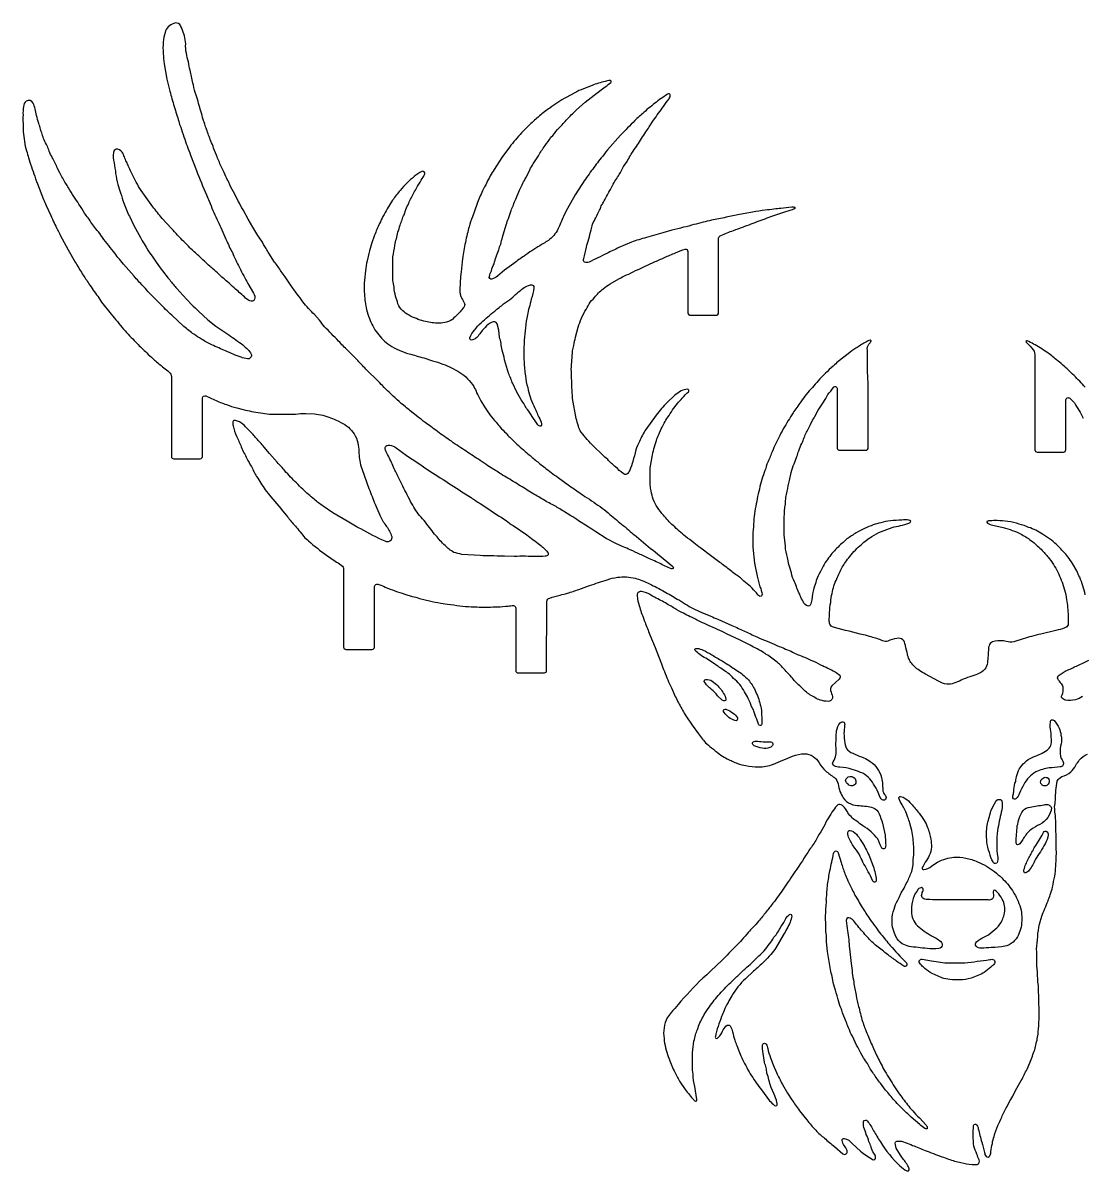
# Model space of a CAD drawing. Header units: millimetres. Extents: x 0 to 1200, y 0 to 744.
# Drawn here: x 0 to 686, y 0 to 744 of the extents above; entities that cross this region are included whole.
import ezdxf

# ---------------------------------------------------------------- set-up
doc = ezdxf.new("R2010")
doc.units = ezdxf.units.MM
doc.layers.add('REZ', color=7, linetype='CONTINUOUS')

msp = doc.modelspace()

# ---------------------------------------------------------------- linework, layer by layer
at = {"layer": 'REZ'}
for points in [[(688.3372, 373.4314, 0.053161), (684.7077, 384.6812, -0.036457), (682.772, 388.8807), (679.992, 393.7306, 0.041661), (677.0006, 397.8878, 0.083607), (674.0415, 401.43, 0.025629), (670.6606, 404.8977, 0.018998), (666.4766, 408.7906), (660.598, 412.704, 0.06888), (651.6436, 417.0453, 0.056439), (645.5168, 419.1577, 0.058634), (638.1881, 420.7831, 0.02678), (631.2051, 421.432, 0.030519), (626.5625, 421.3004, 0.178837), (624.6503, 420.9256, 0.401855), (624.9839, 419.8426, 0.096237), (628.3851, 418.4698), (635.2305, 416.8851, -0.027709), (641.0029, 415.1244, -0.050173), (646.279, 412.7696, -0.045884), (653.0628, 408.6213, -0.029267), (657.1421, 405.1879, -0.059284), (660.445, 401.956, -0.015363), (664.9922, 396.8378, -0.038593), (668.4524, 391.7694, -0.045249), (673.3004, 381.5245), (674.8199, 376.6525, -0.030667), (676.2383, 370.2383, -0.028248), (677.2841, 359.9188, -0.01691), (677.1849, 353.9613, -0.278889), (675.0351, 351.8527, -0.017862), (669.2295, 350.1727), (659.4639, 347.7899, 0.051978), (653.5762, 346.3077, 0.038524), (648.1864, 344.831), (642.0324, 342.7843, -0.102407), (637.0764, 343.166, 0.092524), (629.8541, 343.3634, 0.140747), (626.7786, 341.901, 0.13515), (625.62, 338.4126, -0.019444), (624.9092, 329.4547, -0.157296), (623.1846, 325.168, -0.103558), (618.5645, 321.9205, -0.018496), (613.5534, 320.1333, 0.031929), (607.9183, 318.0411, -0.033831), (603.2448, 316.0424, -0.128791), (598.6349, 315.4569, -0.091736), (593.1896, 317.402), (584.8245, 321.9588, -0.022549), (580.8194, 324.3637, -0.091658), (575.3313, 329.5404, -0.045751), (573.7864, 332.4014, -0.062059), (572.9, 336.0352, 0.002677), (571.3869, 341.91, 0.192704), (570.1561, 344.281, 0.196946), (566.3071, 345.1336, 0.06825), (560.2933, 343.3531, -0.216212), (556.9185, 343.5797, 0.038009), (549.6832, 346.0341, 0.037721), (544.7311, 347.3602, -0.002174), (525.925, 352.0659, -0.098843), (523.1505, 353.6019, -0.145508), (522.4913, 356.2749, -0.030908), (522.6721, 361.9403, -0.054885), (523.4062, 368.3879, -0.060104), (524.3669, 374.2416, -0.075512), (527.3831, 383.7449, -0.031259), (530.8684, 391.3035, 0.033065), (532.8795, 394.4715, -0.038213), (535.8237, 398.2532, -0.052251), (543.2797, 405.9671, -0.063061), (550.0601, 411.1103, -0.071602), (556.2171, 414.3571, -0.023285), (563.1347, 416.9752, -0.007745), (568.6239, 418.212, 0.040271), (573.9889, 419.7463, 0.268376), (575.2254, 421.0035, 0.300598), (574.0006, 421.7683, 0.058426), (569.3791, 421.7064, 0.016844), (562.0488, 421.2922, 0.041501), (555.8133, 420.0462, 0.044834), (550.9132, 418.5944, 0.044114), (539.9806, 413.5955, 0.006307), (533.9184, 409.5184, 0.02072), (527.3684, 403.5481, 0.042678), (521.3198, 396.3141, 0.029723), (518.5477, 391.961, -0.041623), (516.6663, 388.4892, 0.020512), (514.04, 382.5753, 0.000976), (512.5477, 377.6921, 0.056574), (511.0525, 370.0594, -0.087554), (510.1157, 366.7218, -0.461225), (507.6547, 366.4738, -0.158437), (505.0226, 369.9336, -0.047116), (503.2959, 373.7195, -0.024014), (499.9484, 381.8353, -0.078951), (497.9165, 387.4953, 0.053893), (496.1471, 393.014), (495.377, 397.4462, -0.057391), (494.0025, 404.8788), (493.1783, 412.2894), (493.1255, 422.655, 0.034283), (493.4001, 428.2807, 0.015819), (493.9936, 432.0359, -0.047127), (495.1906, 440.5423, -0.009006), (496.6481, 447.4405), (497.845, 452.6961, -0.020495), (499.6016, 458.2201, 0.021555), (501.523, 462.9256, 0.030279), (502.6384, 466.7146, -0.016878), (504.5784, 471.4124, 0.019461), (506.2411, 475.2248, -0.027361), (507.665, 478.636, -0.002495), (509.3499, 481.9391, 0.016867), (511.2696, 485.6451, -0.037927), (513.1125, 488.8827), (515.2714, 492.9898, 0.019813), (518.667, 498.0849, 0.018763), (521.5446, 503.0948, 0.018029), (525.1277, 507.662, -0.381488), (526.976, 508.1585, -0.23825), (527.5896, 506.0729), (527.6441, 468.3436, 0.418142), (529.3263, 466.9729), (546.0423, 466.9847, 0.472469), (547.6364, 468.7009), (547.6245, 511.6882, -0.074829), (547.3904, 515.1902, -0.018232), (547.2943, 523.7483, 0.005905), (547.186, 531.9355, -0.237405), (548.1693, 535.6735, 0.085449), (549.5437, 537.6726, 0.681414), (548.9802, 538.3042, 0.074916), (545.7002, 536.7808, 0.027903), (539.7361, 533.0682, 0.016342), (534.679, 529.581), (528.292, 524.4746, 0.028639), (524.9904, 521.5786, 0.029293), (515.2752, 512.0583, 0.01681), (511.5101, 507.731, 0.031058), (503.934, 498.3666, 0.003878), (498.953, 491.1775, -0.007849), (495.856, 486.2088, 0.02697), (489.7124, 475.2501, 0.010157), (484.8698, 464.7529, -0.012616), (482.0438, 457.9215, -0.026209), (480.3094, 452.6384, 0.039034), (476.8408, 440.3217, 0.041665), (475.4419, 433.8994, 0.032081), (473.502, 420.9495, -0.013306), (473.0008, 413.6552, 0.020833), (473.0119, 404.2342), (473.897, 393.8481), (475.7051, 385.3447), (477.5316, 378.5994, -0.077299), (478.8967, 373.4635, -0.65203), (477.1608, 372.5277, -0.102287), (475.2408, 374.5405, 0.023494), (471.4122, 378.7317, -0.042845), (467.1368, 382.2764, 0.054119), (462.5146, 385.9804, -0.013834), (455.9816, 391.0363, -0.046098), (452.3792, 393.7846, -0.018937), (445.44, 398.7654), (439.143, 403.4853, 0.002146), (434.6224, 407.0604, 0.01626), (429.3075, 411.1329, -0.019549), (421.3658, 418.2447, -0.053079), (414.9855, 424.9584, -0.042468), (411.2302, 429.9045, -0.072865), (408.3711, 435.2219, -0.057298), (407.125, 440.7073, -0.044601), (406.4304, 444.4205, -0.008329), (406.5051, 455.6354), (407.6195, 462.6757, -0.04717), (410.5289, 473.2235, -0.111706), (412.1184, 477.3163), (413.5895, 480.958, 0.01209), (415.5563, 484.6445, -0.048113), (417.8353, 488.4517, 0.022247), (420.8256, 493.202), (424.005, 497.2837, -0.01589), (427.2018, 500.8428, -0.020765), (431.2088, 504.8651, 0.745693), (430.5043, 506.5486, 0.101268), (426.5471, 505.402, 0.060289), (422.2699, 502.4465), (417.3853, 498.0513, 0.012126), (410.1847, 489.7982), (403.6073, 480.5197, 0.035008), (399.4682, 472.7318, 0.045184), (397.1577, 467.1872, -0.014811), (395.0719, 459.7991, -0.043059), (393.1572, 454.0906, -0.101974), (391.3099, 451.4736, -0.378526), (388.9633, 451.8864, -0.01773), (383.9042, 456.1927, -0.037358), (378.8669, 460.9541, 0.016558), (375.2137, 464.1984), (369.8428, 469.4518, -0.024383), (361.718, 478.6781, -0.097383), (359.9181, 482.6838, -0.024001), (358.5405, 487.6146), (356.1187, 500.6149, -0.006289), (355.6725, 507.6819, 0.028928), (355.4783, 513.603, 0.025522), (355.3152, 519.5134, -0.008958), (356.1387, 531.4186, -0.0084), (357.0238, 534.803, -0.047526), (358.0615, 540.3746), (359.6699, 546.7102, -0.020154), (361.969, 552.5095), (364.0145, 557.1546, 0.069578), (366.8225, 561.8846, -0.041959), (370.2958, 565.9761, -0.050584), (375.8579, 571.6611, -0.008937), (380.4366, 574.818), (386.1256, 577.9871, -0.013831), (391.0458, 580.5977, 0.040639), (396.8965, 583.3765, 0.00508), (402.3927, 585.8039), (408.8773, 588.8635, -0.008698), (415.6491, 591.8335, -0.029555), (422.9023, 594.8485, -0.048139), (429.0994, 597.2952, -0.506984), (430.7747, 595.8457), (430.8647, 555.8825, 0.41861), (432.5423, 554.5073), (449.0103, 554.513, 0.470515), (450.6573, 556.1777), (450.7299, 604.4038, -0.303497), (452.2579, 606.1423, -0.031502), (460.4104, 609.3986, -0.016889), (466.4825, 611.6431, 0.00176), (477.0858, 615.6259, 0.025867), (482.2931, 617.5432, 0.003578), (487.0751, 619.28), (494.3233, 621.7034, 0.044505), (499.9933, 623.554, 0.550934), (500.2823, 624.2169, 0.144254), (498.1465, 624.4484, 0.016324), (490.9936, 623.6067, 0.033215), (486.6379, 623.2555, -0.006319), (480.9337, 622.5378, 0.009002), (472.7147, 621.2507, -0.017111), (463.1496, 619.5908), (455.5593, 617.9932, -0.021115), (446.1123, 616.0485, -0.025791), (440.6445, 614.7601, -0.042176), (434.7425, 613.3124, -0.030235), (427.9942, 611.4932, -0.026402), (420.533, 609.5838), (414.5067, 607.8326), (403.9894, 604.8496, 0.011535), (394.2159, 601.8818), (386.2004, 598.2922, 0.012432), (378.2639, 594.5119, -0.006901), (366.8131, 588.9529, -0.217472), (363.9487, 588.8456, -0.317632), (363.383, 591.2628, 0.028597), (365.1807, 598.5177, -0.055592), (366.7046, 603.888, -0.032985), (368.2289, 609.7583, -0.044926), (369.0578, 613.4159, -0.035421), (371.1937, 617.5324, -0.012224), (373.5962, 622.5388, 0.090229), (374.7321, 625.3191, -0.038616), (376.2271, 627.7006, -0.019219), (380.2607, 635.2317, 0.031983), (381.9541, 638.4665, -0.061569), (384.2111, 642.1792, 0.026247), (386.3664, 645.7759, 0.02131), (389.0732, 650.9063), (391.4995, 654.1523, 0.007886), (393.6006, 658.0332, -0.027876), (395.358, 660.8042, 0.021791), (398.1047, 664.8045, -0.016333), (400.735, 668.9663, 0.01864), (403.5723, 673.2925, 0.042084), (405.7523, 676.6405), (408.6388, 680.8946, -0.00114), (415.0429, 689.8161, -0.012277), (418.6352, 694.7145, 0.204064), (419.4446, 697.2354, 0.488683), (417.7403, 697.7599, 0.019377), (414.6159, 695.6555, 0.032465), (406.4699, 689.3624, 0.054828), (402.3094, 685.7884, 0.028056), (396.4529, 680.6201, 0.001905), (387.121, 671.1479), (378.7525, 661.6562, -0.021956), (374.5957, 656.3762, 0.008027), (368.3886, 648.1946, 0.008658), (362.1552, 639.2737), (357.8595, 632.5509), (352.8016, 623.6432), (350.7374, 619.497, 0.017171), (347.1283, 611.4896, -0.130405), (341.2157, 603.5545, -0.026241), (334.8675, 599.562, 0.025023), (324.659, 592.815, 0.024827), (318.107, 588.1068), (311.9335, 583.6951), (307.535, 579.7726, -0.08498), (303.8538, 577.8377, -0.633044), (302.2413, 579.6178, -0.034873), (303.5136, 583.3254, -0.058623), (305.2511, 587.857, -0.040371), (308.3227, 596.8373, -0.07245), (309.627, 600.5481, -0.021854), (310.7168, 605.0979), (313.1609, 613.0878, -0.046154), (314.5826, 617.2501, -0.014244), (316.3229, 622.2806, -0.048413), (317.8631, 625.8937, -0.068317), (319.3582, 629.7756), (321.7576, 635.5334, 0.01925), (323.4633, 639.0779, -0.026759), (325.4115, 642.7721, 0.026594), (328.4035, 648.7846, -0.023435), (330.6717, 652.5962, -0.024124), (334.0207, 657.7106, -0.029308), (338.2868, 664.4457, 0.016193), (342.1455, 669.8149, 0.025463), (346.351, 674.7436), (349.2776, 677.9603, 0.062967), (351.9989, 680.8757, -0.018523), (358.7589, 687.4887), (364.2282, 692.5979), (370.1117, 697.0277), (377.3218, 702.5617, 0.023531), (380.8438, 705.3163, 0.750566), (380.3316, 706.6023, 0.061468), (377.1644, 706.0185, 0.025752), (368.7469, 703.3994), (363.182, 701.1379, 0.065486), (357.4984, 698.5594), (351.9546, 695.6434, 0.02703), (341.3032, 688.7581, 0.027629), (334.6861, 683.6036, 0.01367), (328.2875, 677.9436), (323.1147, 672.6986, 0.022203), (315.2894, 663.4369), (310.227, 656.6468), (305.2275, 648.9652, 0.022084), (300.5109, 640.4163, 0.011355), (297.8148, 635.0314, 0.013493), (294.0619, 626.3333), (291.1774, 618.2758, 0.030054), (289.1449, 611.8659, 0.026815), (287.8982, 607.131, 0.030976), (286.6448, 601.6487, 0.019514), (284.8703, 591.1309, -0.001742), (283.861, 582.5467, 0.019222), (283.0886, 571.1142, 0.133169), (284.312, 565.3693, -0.048899), (286.1652, 562.1481, -0.238059), (285.4364, 559.4081, -0.064629), (280.5984, 554.1384, -0.041964), (277.8421, 551.4084, -0.148629), (268.4434, 549.3627, -0.044055), (259.7273, 550.6571, -0.049249), (254.9049, 552.2962, -0.0611), (249.8956, 554.6917, -0.053311), (246.0458, 557.3592, -0.106578), (242.9031, 561.947, 0.033595), (241.4072, 566.8287, -0.041449), (240.4731, 572.6934, -0.076963), (239.6163, 581.5908, -0.00619), (239.681, 592.3167, 0.018234), (240.98, 599.7806, -0.070221), (242.0481, 604.0894, -0.020966), (242.8553, 608.2561, 0.060637), (244.3558, 612.886, 0.008475), (245.6592, 616.3471, -0.092249), (246.9472, 619.5645), (248.142, 623.0706, -0.043132), (250.0411, 627.0351, -0.041622), (251.4664, 630.4457), (253.7614, 634.7464, 0.073492), (255.629, 638.2239, 0.034867), (258.7303, 643.1909, 0.084564), (260.3398, 646.0145, 0.695739), (258.4077, 647.6341, 0.050292), (253.5074, 644.3883, 0.014651), (248.8476, 640.2429, 0.037427), (244.409, 635.2867, 0.057262), (239.4804, 628.9413), (235.9421, 623.4051, 0.001482), (233.2835, 618.5049, 0.00854), (231.0307, 613.9366, 0.023764), (227.8201, 606.2643), (225.9236, 600.7983, 0.01249), (224.0483, 594.5733), (223.0401, 589.7396, 0.052543), (221.9145, 583.2041, 0.012769), (221.129, 575.2774, 0.015744), (221.2322, 568.0708, 0.035248), (222.6154, 558.1411, 0.030181), (224.4953, 552.4181, 0.05256), (226.6262, 547.5494, 0.048489), (229.6805, 542.813, 0.090731), (237.6094, 535.0828, 0.078847), (250.2873, 529.4677, -0.023371), (254.7588, 528.1888, 0.021076), (259.7076, 526.8548), (265.4368, 524.9902, -0.040077), (272.0375, 522.8144, -0.049554), (283.0695, 517.4516, -0.111867), (292.1046, 508.2998, -0.042531), (293.9603, 504.3172, 0.005782), (296.6956, 498.9486), (299.0351, 495.1676, 0.038132), (306.5711, 485.1499, -0.004224), (309.1697, 481.9752, 0.02043), (313.1327, 477.9805, 0.033098), (317.9806, 472.9764, -0.009853), (322.1246, 469.0996, -0.009115), (326.5361, 465.2609, -0.014136), (332.0044, 460.6138, 0.00375), (338.0431, 455.9073, 0.013763), (346.7228, 449.3523), (353.2515, 444.5881, -0.014672), (359.6604, 440.1382, -0.03533), (364.1097, 436.9946, -0.021516), (369.8364, 433.3126, -0.011603), (375.2591, 429.5005, -0.02346), (380.3281, 425.4382, 0.002723), (388.9905, 418.255, -0.033381), (393.5, 414.3262, 0.00348), (397.4482, 411.1815, 0.014537), (409.8596, 400.9753), (418.5515, 393.8903), (421.1528, 391.6017, -0.465467), (421.2019, 390.3188, -0.193723), (419.1396, 390.621, -0.013679), (411.3955, 394.2617, 0.0405), (406.947, 396.1998, 0.023301), (399.8278, 399.5385, 0.001274), (393.5431, 402.477, 0.022257), (388.8284, 404.3762, -0.018483), (377.8803, 409.9414), (371.1199, 414.1465, 0.034298), (366.1714, 417.2922), (360.0529, 421.2357, 0.053775), (354.923, 424.5474), (350.166, 427.5517, 0.001792), (343.7999, 431.5013, -0.046564), (336.2486, 435.6079, -0.025508), (332.2138, 437.9411, -0.027534), (327.7917, 440.5466, 0.017176), (323.3949, 443.2134, 0.013681), (314.2301, 448.8578, -0.011306), (309.6485, 451.6821, 0.020218), (306.0785, 453.9302), (301.3191, 456.9287, -0.015884), (296.266, 460.4257, -0.010286), (287.2016, 466.3129, -0.022108), (282.5091, 469.4731, -0.034249), (277.6333, 472.7943, -0.02229), (268.6432, 479.2081, -0.044225), (264.2334, 482.4252, 0.032237), (260.5471, 484.996, 0.007541), (255.8292, 488.6988), (250.9526, 492.6218, -0.022532), (247.8769, 495.187, -0.037977), (237.248, 504.5934, -0.037631), (232.9726, 508.8658, -0.0248), (229.4389, 512.4033), (223.0469, 518.7906, -0.01253), (216.8965, 525.1601), (210.5237, 531.645, -0.015762), (204.5075, 537.729, -0.003725), (195.4125, 547.0598, -0.036868), (192.2451, 551.2247), (188.8498, 554.864, 0.016779), (185.0474, 558.8254, -0.004717), (181.285, 563.2527, 0.028021), (177.6079, 568.2312, 0.022085), (173.2841, 574.1922, 0.010024), (169.8842, 579.2855, -0.017112), (167.412, 582.7626, 0.015632), (163.08, 588.9702), (159.4016, 594.6984, 0.020772), (157.5389, 597.6778, 0.022099), (154.2705, 603.0757, -0.010965), (148.975, 611.6349), (145.9651, 616.6397), (142.5978, 622.7468, -0.013108), (139.5425, 628.483, -0.029858), (136.4784, 634.4656, -0.041484), (133.3096, 640.6549, 0.011331), (131.4838, 644.3998), (130.2469, 647.3883, -0.021669), (126.8859, 654.4983, -0.055957), (125.4883, 658.1704), (123.4882, 662.8433, 0.064527), (121.6504, 667.3334, 0.007627), (118.9328, 674.9599, -0.05639), (117.9436, 678.3011), (116.7297, 681.2992, 0.043054), (115.1519, 686.6471, 0.033542), (113.8156, 691.595, 0.051417), (112.1295, 697.1481, -0.025649), (110.4394, 703.6999, -0.064826), (109.4161, 708.0272), (108.242, 713.2923, -0.037907), (107.204, 718.6138, -0.039646), (105.8593, 724.3083, -0.058503), (105.4516, 730.391, 0.105794), (102.8591, 740.3199, 0.123572), (101.6037, 742.7866, 0.323225), (97.7211, 743.5525, 0.264878), (92.0927, 737.7329, 0.0756), (90.8642, 731.4901, 0.048587), (90.9175, 724.1374, 0.021008), (91.4966, 717.3755), (93.3146, 707.3758), (95.1729, 699.6435, -0.010181), (96.4973, 694.6907, -0.02116), (97.8842, 689.7638, -0.023685), (99.5071, 684.6845, -0.029695), (100.959, 680.0347, 0.063908), (102.2263, 676.3085, 0.006742), (104.2948, 670.1636, 0.012568), (108.6203, 658.2018), (112.4091, 648.2683, 0.003748), (118.8529, 632.4328, -0.025672), (120.5846, 628.3989, -0.01023), (123.083, 622.432, 0.004428), (128.1301, 611.2693), (131.5219, 603.672, -0.011896), (133.6475, 599.0511, 0.027192), (135.672, 595.1385, 0.026046), (140.2324, 585.5246, 0.022195), (143.0322, 579.9326, 0.001193), (145.675, 575.0258), (149.454, 568.8392, -0.205009), (150.0643, 564.8013, -0.445653), (147.0846, 563.833, -0.141489), (143.4739, 566.4545, -0.012838), (136.927, 572.2258, -0.0311), (132.4458, 576.2224, -0.024778), (126.9477, 581.059, -0.02169), (123.1281, 584.5144, -0.01446), (117.5306, 589.5174, -0.035478), (113.8688, 592.9751, 0.008083), (108.1398, 598.2539, 0.04315), (104.2708, 602.1887, -0.010703), (96.2841, 610.6272), (90.1721, 617.2592, -0.00868), (84.1596, 624.8041), (76.605, 635.3373, -0.039908), (73.4156, 640.7304), (71.7534, 643.7929, -0.02029), (70.1239, 647.1189, 0.022786), (68.3819, 650.8985, 0.046733), (67.1068, 653.8712, -0.071015), (65.8078, 657.084, 0.001593), (64.3149, 660.2151, 0.255716), (60.2927, 662.075, 0.290651), (58.6344, 659.9098, 0.09095), (59.0228, 653.2209, -0.027406), (60.062, 646.3996, 0.047309), (61.5736, 639.2738, 0.028629), (63.2592, 633.7204, 0.019826), (65.404, 627.1069, 0.015997), (68.9556, 618.5756), (71.8805, 612.5353), (76.1008, 604.781, 0.029319), (86.3705, 588.7798, 0.022936), (95.0655, 577.3777, 0.037078), (99.7945, 571.8346), (103.5644, 567.3947), (109.2086, 561.5261, -0.025124), (113.6912, 557.0728), (119.6875, 551.5697), (124.928, 547.3282), (133.3561, 541.7163, -0.022906), (142.4203, 535.2251, -0.015914), (145.6674, 532.3933, -0.057247), (147.8854, 529.3294, -0.567577), (145.3865, 526.1953, -0.067161), (141.3783, 527.3432, -0.028845), (131.293, 531.3691, -0.01597), (122.4549, 535.3877, -0.040797), (115.6917, 538.9821, -0.017795), (110.7624, 542.1744, -0.028746), (104.3296, 547.1701), (96.4531, 554.4393, -0.016269), (88.5181, 562.3077, 0.007066), (84.2849, 566.4341, -0.006058), (77.7785, 573.5068, -0.015558), (72.0465, 579.729), (65.2272, 587.4974, 0.043899), (61.5809, 591.8798, 0.013473), (58.7355, 595.6936, -0.016196), (50.492, 606.2825, 0.047085), (47.3128, 610.4671, -0.037589), (42.2985, 617.583, -0.030352), (39.8786, 620.6624, 0.019869), (36.2561, 626.412, 0.034377), (33.0427, 631.3168, -0.019595), (29.5503, 637.0225, -0.022637), (27.7233, 639.95, -0.023801), (23.9289, 646.8318), (22.2647, 649.8934, 0.010881), (18.9948, 656.7911, -0.065643), (17.0729, 660.7461, -0.034969), (15.7677, 664.2065, -0.045636), (13.8192, 668.1506, -0.088284), (12.5036, 671.8567, -0.02819), (11.2673, 675.0956, 0.048065), (10.2702, 678.6836, -0.025685), (8.8147, 683.8321, 0.006409), (7.8508, 688.184, 0.030177), (6.7154, 691.9578, 0.395926), (2.132, 693.2876, 0.177079), (0.266, 689.6558, 0.04387), (0.0299, 684.2523, 0.006634), (0.1025, 673.2796, -0.014555), (1.0036, 667.1513, 0.049483), (2.2936, 660.9339, -0.025557), (3.6141, 656.4796), (4.958, 652.2851, 0.020657), (7.1015, 646.1712, 0.024132), (9.436, 639.6363), (13.3635, 629.5102, -0.039046), (15.0114, 625.6917), (17.9641, 619.1628, 0.016925), (20.2138, 614.3432, 0.016189), (22.2615, 610.1901, -0.006339), (25.3974, 603.9872), (29.3611, 596.8768), (33.8128, 588.9684, -0.005684), (38.4038, 581.3676, 0.00298), (42.741, 574.9121, 0.020395), (48.4569, 566.7771), (50.9521, 563.0594), (57.1972, 555.1437, 0.002813), (65.1491, 545.5494, 0.006941), (73.1545, 536.9857, 0.020639), (79.3067, 530.9795, 0.016537), (83.2233, 527.3342, 0.021136), (88.7251, 522.5067, -0.017306), (92.1695, 519.6962, -0.081602), (95.3817, 516.9126, -0.201444), (96.2169, 514.0087), (96.2504, 463.0138, 0.43907), (97.7715, 461.4835, 0.006488), (114.726, 461.4831, 0.472172), (116.2663, 463.2515), (116.3109, 500.7392, -0.607111), (118.5643, 502.1753), (124.1346, 499.6205, 0.017446), (131.881, 496.5891, 0.034511), (138.4998, 494.4572), (142.7764, 493.3112, -0.008919), (148.041, 492.1361), (158.1557, 490.5959, 0.017961), (164.553, 490.3439, 0.00622), (176.5252, 490.4182, -0.016602), (183.3113, 490.9283), (188.9325, 490.6147, -0.066513), (199.3496, 487.9935, -0.056812), (204.0322, 486.0169), (207.3328, 484.3258, -0.141427), (215.3104, 476.4012, -0.100102), (217.3054, 470.2258, -0.033348), (217.6589, 465.1209, 0.064589), (219.4787, 455.122), (222.7645, 445.9804, 0.010776), (226.6979, 435.8567, 0.008809), (228.6711, 430.9226, 0.032122), (231.3137, 425.0155, 0.063412), (235.1246, 418.3419, -0.05951), (238.6804, 412.0629, -0.230276), (238.5325, 408.7024, -0.355324), (234.5924, 408.0142, -0.029979), (218.9257, 416.0727, -0.033265), (209.9709, 421.0171), (200.7204, 426.4546), (194.5883, 430.7057, -0.022469), (188.7087, 435.211, -0.015157), (181.2646, 441.6988, 0.006643), (177.1834, 445.8249, -0.018918), (169.7561, 453.6694, 0.010574), (164.7673, 459.209), (159.8389, 464.8443), (156.2986, 469.0454, -0.034439), (153.6098, 472.0824, -0.015326), (149.0625, 477.2005, 0.013703), (142.6391, 483.7516, 0.124295), (137.7119, 486.3155, 0.381468), (135.9587, 485.4626, 0.087649), (136.2526, 482.7509, 0.067294), (138.4718, 476.1682, 0.007481), (141.4658, 469.1563, 0.027038), (145.1589, 461.6838, 0.039769), (148.0505, 456.3799, 0.019062), (151.4114, 450.0201, 0.00928), (157.0099, 441.3364, 0.018611), (160.6869, 436.8589, 0.0046), (170.8085, 424.6615, 0.015358), (175.6913, 418.6822, -0.021387), (178.8085, 415.0872, -0.030068), (181.8856, 411.1185, 0.019243), (185.1098, 408.2244, 0.032207), (196.7158, 399.0923, 0.031137), (204.2338, 393.9762), (207.0936, 391.9126, -0.204705), (207.7486, 389.4819), (207.7816, 339.4871, 0.439262), (209.2993, 337.9534, 0.006488), (226.2538, 337.952, 0.47232), (227.7977, 339.7169), (227.8544, 378.6992, -0.538054), (230.0214, 380.1481, -0.075149), (234.7572, 378.3286, 0.023444), (247.393, 373.8191), (252.2498, 372.2631, -0.046009), (256.9742, 370.9911), (263.319, 369.405, 0.014512), (270.7551, 368.0388), (275.171, 367.2293, -0.030029), (282.9714, 366.1389, 0.018974), (290.5138, 365.6331, -0.021902), (295.6843, 365.438, 0.007141), (307.4034, 365.5165, 0.00309), (314.4357, 366.0464, -0.024383), (317.9344, 366.4121, -0.420667), (319.2587, 364.7256), (319.3234, 324.249, 0.430208), (320.924, 322.7974, 0.006731), (337.8763, 322.8196, 0.43926), (339.3201, 324.4235), (339.3941, 369.1499, -0.2984), (341.2855, 371.2195, -0.007685), (347.9963, 373.1288, -0.00616), (352.7294, 374.3799, 0.013091), (360.1922, 376.8891, 0.019587), (367.192, 379.3085, -0.011177), (378.6228, 383.1048, -0.056155), (385.2203, 384.6845, -0.088291), (396.789, 384.0874, -0.010297), (400.9515, 382.6661, -0.012465), (406.0312, 380.4407, -0.024728), (415.444, 375.3949, -0.021129), (423.9373, 370.5438, -0.022651), (429.3341, 367.2729, 0.023236), (434.1786, 364.4798, 0.024697), (439.8823, 361.9495), (445.6342, 359.5359, -0.004682), (450.2926, 357.5007), (459.3997, 353.528, -0.009315), (463.5891, 351.5682), (471.3892, 348.062, 0.038925), (475.5823, 346.1111, 0.026039), (482.1712, 343.3031), (486.8322, 341.2744, 0.018569), (493.0475, 338.7722, 0.044464), (497.7066, 336.7385, 0.026625), (505.0764, 333.4012, -0.029961), (510.5719, 330.9723, -0.034865), (516.8581, 328.0375, -0.011667), (526.221, 323.4748, -0.054874), (529.218, 321.28, -0.425048), (528.8038, 318.7122), (524.1509, 314.3453, 0.346196), (523.5799, 310.257, -0.131563), (524.5191, 306.4813, -0.367754), (521.6425, 304.2909, -0.068095), (516.5038, 305.1108, -0.058921), (513.1799, 306.7454, -0.058031), (506.8817, 310.8527, -0.010238), (503.273, 314.2809, -0.049609), (497.9474, 320.0561, 0.033139), (494.4355, 323.7417, 0.033708), (489.4555, 328.9416, 0.038396), (482.5571, 334.2595, -0.056587), (479.1847, 336.3649, 0.003328), (474.4977, 338.9346, -0.005526), (469.962, 341.2661, -0.022319), (464.6138, 344.0507), (455.7905, 348.1048, 0.02283), (444.2702, 353.4961, -0.006792), (439.0022, 355.8706, -0.008496), (432.3728, 359.1843, -0.021577), (428.0236, 361.3622, -0.032273), (422.3002, 364.4484, 0.02809), (419.1005, 366.383, 0.0155), (411.3847, 370.6962, -0.022325), (406.8978, 373.1453, 0.104202), (400.8382, 375.4102, 0.405311), (397.9781, 373.6921, 0.075416), (398.2764, 370.7122, 0.068376), (399.6701, 365.0379, 0.037208), (401.0893, 360.8746, 0.019161), (403.1184, 355.4636, 0.012612), (406.2158, 347.4942), (409.648, 339.1635), (411.82, 333.5615), (413.7521, 328.6104, 0.02826), (415.6503, 323.6452, 0.027381), (420.1859, 313.0208), (422.6446, 307.5376, -0.004995), (424.6627, 303.3722, -0.005095), (428.9842, 295.6599), (433.5219, 288.7873), (437.6291, 283.2368, 0.031355), (443.0786, 276.7787, 0.033071), (447.3577, 273.3129, 0.035909), (452.294, 269.5339, 0.047594), (456.3188, 267.1765, 0.035413), (463.0483, 264.1046, 0.053773), (468.4573, 262.674, 0.072977), (476.4176, 261.9696, 0.100961), (486.2534, 263.5794, 0.006584), (498.6098, 268.7633, -0.08453), (506.4183, 270.4128, -0.261356), (515.8726, 264.4459, 0.078285), (520.0712, 259.3281, 0.034012), (525.7792, 255.0239, -0.170571), (528.1345, 250.8071, 0.026007), (529.3637, 245.8148, 0.041896), (531.5381, 241.7144, 0.166295), (536.4487, 237.8499, 0.108843), (542.008, 236.7825, -0.058316), (550.938, 235.4007, -0.232285), (554.7214, 231.4716, -0.047175), (556.9108, 225.3767, -0.02621), (558.5694, 217.5616, -0.035222), (558.9364, 212.2128, -0.194308), (558.4395, 209.0784, -0.499529), (556.4672, 209.2938, -0.059345), (555.0554, 212.432, 0.035634), (553.823, 215.1723, 0.031379), (549.5366, 219.8105, 0.04475), (544.1509, 223.7109, -0.018365), (540.5423, 226.4694, -0.099985), (534.5467, 231.9856, 0.030545), (532.9388, 234.7813, 0.082158), (530.1772, 237.2947, 0.390772), (527.3738, 236.6693, 0.022049), (524.2124, 232.4931, 0.00496), (521.1522, 227.5091, -0.010835), (514.2298, 215.1227, -0.017835), (509.6694, 208.2594, -0.010259), (500.2233, 193.9176, -0.006185), (492.9382, 183.1817, -0.013552), (485.9698, 173.565, -0.011494), (481.5214, 167.9058, -0.014081), (476.6774, 161.9103, -0.016953), (472.8832, 157.7046, 0.024364), (469.9749, 154.6446, -0.023732), (465.8802, 149.8392, -0.021628), (457.4418, 141.1092, -0.024712), (453.0021, 136.6534), (445.4184, 129.4675, -0.019588), (440.5583, 124.9687, 0.025153), (424.4463, 107.8692, -0.020409), (420.0129, 102.7039, 0.037727), (417.4466, 99.2658, 0.09203), (415.4329, 92.8481, 0.09272), (415.3874, 85.8723, 0.020455), (416.3003, 79.7488, 0.015875), (418.0164, 74.2081), (419.9169, 69.2439, 0.03086), (421.9298, 64.8263, 0.037563), (425.5108, 58.3076), (429.1401, 52.8092, 0.019586), (434.6526, 46.0978, 0.251461), (436.3131, 45.2527, 0.357051), (436.7138, 46.3517), (435.2838, 54.7357, -0.051194), (434.2514, 62.8102, -0.04349), (433.7641, 68.1097, -0.011709), (433.8624, 76.5709, -0.001635), (434.7733, 84.1957, 0.027487), (435.8817, 88.2377, -0.07807), (437.1139, 91.7283, -0.036799), (438.6483, 96.094, -0.024789), (440.7273, 99.984, -0.061899), (444.0769, 105.3482, -0.043978), (447.1537, 109.5751, -0.014579), (450.4958, 113.6827, -0.026687), (454.4626, 118.0702, -0.038132), (458.7041, 122.1799, -0.039813), (463.8919, 127.1586, -0.034599), (469.1166, 132.0617, 0.021073), (472.9982, 135.6366), (476.7968, 139.3355, 0.091259), (480.1831, 142.7168, 0.059037), (483.6716, 147.2484, 0.066873), (486.5864, 151.4416, 0.03619), (489.1775, 154.7648, 0.03137), (491.2779, 158.646, 0.050437), (494.3373, 163.6302, -0.115282), (496.6819, 166.1975, -0.655833), (498.1346, 165.2278, -0.034637), (497.1137, 161.1976, -0.019967), (492.6539, 152.7923), (487.8055, 144.548, -0.04915), (484.6636, 140.3481, -0.020515), (480.1975, 135.6964, -0.011547), (473.306, 129.3932), (468.1467, 124.6195, 0.068953), (459.2282, 113.4308, 0.020405), (456.8607, 109.1602, 0.0364), (454.3163, 103.9625, 0.014418), (452.7213, 100.122, 0.045603), (448.6786, 87.0652, 0.422817), (449.223, 85.8388, 0.188904), (450.6716, 86.7097, 0.081393), (453.2663, 90.6302, -0.027659), (455.4767, 93.9259, -0.528875), (458.5417, 93.643, -0.101596), (459.72, 90.1376, -0.006355), (461.2195, 84.7573, 0.011606), (462.5157, 81.2932, 0.01929), (466.2374, 72.3321, 0.017824), (472.0589, 61.7403, 0.023887), (478.5087, 52.6589), (483.7916, 45.5948, 0.063996), (486.8753, 42.5496, 0.334023), (488.3996, 42.4399, 0.269388), (488.5282, 44.4877, 0.067045), (486.4914, 50.1448), (484.8061, 54.1979, -0.019268), (483.3175, 59.0827, 0.059769), (482.0587, 63.3124, -0.027588), (481.6021, 66.8742, 0.010323), (480.5241, 70.4287), (479.2238, 79.1424, -0.095793), (479.4659, 82.2367, -0.549864), (481.5771, 82.1938, -0.143136), (482.5436, 79.3756, 0.036068), (484.4029, 73.3941, 0.039817), (486.1068, 68.8486), (488.2653, 63.7412, 0.009159), (490.1215, 60.0089, 0.01735), (492.0951, 56.0752), (495.3928, 50.4394), (498.1705, 46.0886, -0.00239), (503.0577, 39.1107), (507.8844, 33.108, 0.034122), (513.7759, 26.4104, 0.047139), (519.3783, 21.2524, 0.001734), (525.7755, 15.8337), (531.3305, 11.1358, 0.798096), (533.9425, 13.216, 0.112798), (532.1552, 16.4659, -0.102205), (530.7216, 19.8177, -0.519729), (532.2046, 21.0631, -0.167398), (537.3768, 17.9199), (542.7819, 12.8579, 0.046401), (550.5601, 7.5075, 0.637752), (552.4928, 8.9573, 0.114645), (551.3904, 11.4766, -0.093696), (549.5197, 15.703, 0.047915), (548.1662, 19.1433, 0.0535), (546.4493, 23.6835, 0.030576), (544.7993, 28.2513, -0.127216), (544.7295, 32.0307, -0.607998), (547.1599, 32.4102, -0.055162), (551.214, 26.1226, 0.015203), (555.5762, 18.9272, 0.065833), (568.2036, 3.3451, 0.04797), (572.6247, 0.1693, 0.69966), (574.2319, 1.3975, 0.070327), (573.0886, 3.8758, 0.043356), (568.9692, 9.5665), (566.3783, 13.7342, -0.126128), (565.2297, 18.2031, -0.481002), (566.8142, 19.4493, -0.124153), (571.6262, 18.454, -0.053024), (576.3662, 16.6158, -0.022265), (580.4542, 15.0148, -0.01126), (584.5279, 13.3791, -0.004411), (595.3185, 9.2448, -0.014619), (599.6858, 7.7143, 0.035668), (607.7766, 5.5139, 0.059375), (615.0411, 4.3371, 0.088965), (618.3572, 4.2824, 0.454862), (619.527, 7.2444, -0.031759), (618.1707, 10.9317, -0.058868), (616.1572, 16.0992, -0.01369), (615.716, 23.1682, -0.021127), (615.9242, 29.4257, -0.532296), (617.3999, 30.2863, -0.191504), (619.01, 27.3566, 0.018244), (621.2848, 18.7965, -0.014711), (623.1264, 12.0574, 0.182291), (624.05, 9.5009, 0.49086), (626.4616, 9.8703, 0.157198), (627.2318, 12.5394, -0.035613), (628.1595, 17.9066, -0.068567), (629.2526, 22.455, -0.03543), (631.7216, 29.4343, 0.019977), (634.1663, 34.9233, -0.035981), (637.6374, 41.7376), (639.5458, 45.4482, 0.012156), (641.872, 49.486), (643.9839, 53.6124), (646.8737, 58.667, 0.004123), (648.753, 62.3897, -0.016234), (650.6864, 66.09), (652.3534, 70.1506, 0.044721), (654.0738, 74.4393, -0.031882), (655.5499, 78.5791, 0.020569), (657.4684, 86.7866, 0.026031), (658.1685, 93.9985, 0.01574), (658.4008, 99.4037, 0.010122), (658.3155, 108.1205, -0.007123), (658.1345, 114.047, -0.010025), (657.9489, 120.2217, -0.037116), (657.3665, 128.9827, -0.024363), (656.9094, 136.8866, -0.004427), (656.8275, 143.6871, -0.018201), (657.4934, 151.9134, -0.043077), (658.7627, 159.8898), (660.0943, 165.0896, 0.00725), (664.1887, 175.1466, 0.020429), (665.6902, 179.0258, 0.018073), (667.1263, 183.9323, -0.022642), (668.6509, 191.0527, 0.014683), (669.5066, 203.9516, 0.048469), (669.4225, 209.8301, 0.00743), (669.3363, 219.7969, -0.015429), (669.2171, 227.2494, 0.01325), (668.8281, 231.3393, -0.018573), (668.4566, 235.9188, 0.010976), (669.0153, 240.4366, -0.053132), (670.2112, 252.694, -0.1736), (673.17, 255.5296, 0.097198), (678.8804, 258.6411, 0.082962), (682.1872, 262.9141, -0.006133), (684.4142, 266.241, -0.115242), (689.8763, 270.1397, -0.124904)], [(688.2412, 507.8006, 0.02121), (681.0561, 515.4038, 0.013223), (673.7334, 522.243, 0.032123), (669.6338, 525.5912, 0.025692), (663.406, 530.5616, 0.018927), (654.8384, 535.8369, 0.029897), (650.708, 537.888, 0.318912), (649.779, 537.7788, 0.219772), (650.4607, 536.5301, -0.018315), (654.605, 532.1217, -0.175653), (655.6464, 527.8019), (655.6826, 467.3062, 0.437031), (657.2351, 465.8068, 0.006495), (674.1895, 465.8149, 0.44255), (675.6819, 467.3734), (675.7624, 499.593, -0.676508), (678.2669, 500.6804), (681.2872, 497.657, 0.011225), (684.152, 492.9024, -0.042874), (686.9771, 487.8211, -0.047963)], [(686.5619, 307.4353, -0.069749), (681.9118, 305.3801, -0.124758), (675.506, 305.1575, -0.161792), (673.0625, 306.6718, -0.2241), (673.316, 308.5412, 0.110522), (674.0214, 313.4046, 0.163173), (672.598, 315.9713, -0.016555), (670.5902, 318.8645, -0.430476), (671.3985, 321.309, -0.061067), (676.8392, 324.457, -0.007675), (683.5413, 327.5951, 0.019612), (690.6365, 330.9917, 0.020485)]]:
    msp.add_lwpolyline(points, format="xyb", dxfattribs=at)
for points in [[(335.5524, 482.6386, -0.268175), (333.7104, 483.4947, -0.017236), (329.9597, 488.9294, 0.010761), (326.9095, 493.3571, -0.03973), (324.9056, 496.4808, 0.047779), (322.8953, 499.6522), (319.886, 505.1627), (317.4989, 510.1802, -0.075182), (316.1584, 513.6291, -0.050539), (314.7094, 517.033), (312.0431, 525.6887, 0.033009), (310.4277, 531.7766, 0.032981), (308.816, 540.3686), (308.2941, 544.9073), (307.1757, 548.94, 0.411016), (303.9212, 550.0391, 0.109393), (299.3841, 546.6452, 0.02911), (294.9392, 540.9882, -0.175816), (290.6295, 538.3196, -0.533043), (289.5882, 539.9195, -0.118665), (292.5879, 544.9166, -0.038124), (296.8012, 549.6577, -0.011712), (305.653, 557.1573, -0.011183), (311.4324, 561.7868, 0.030057), (316.3674, 565.4319, -0.010699), (324.1185, 571.9658, -0.100745), (328.929, 574.1886, -0.511093), (331.0489, 572.1968, -0.062247), (329.3318, 564.916, -0.014271), (327.9633, 559.4767, 0.043764), (326.9243, 554.6516, 0.047956), (325.6527, 546.4192, 0.013784), (324.8105, 538.2593, 0.015281), (324.5928, 532.8438, 0.011182), (324.6871, 524.1237, 0.023589), (325.5569, 515.2244, 0.043047), (327.0731, 507.594, 0.058821), (328.7233, 501.5205, 0.055072), (330.9577, 495.689, 0.003804), (334.3665, 488.3419, -0.057836), (336.061, 484.0525, -0.341639)], [(340.2552, 399.1843, -0.253323), (338.3038, 398.3134, -0.003448), (332.393, 398.0894, -0.028591), (325.7192, 398.2832, 0.024258), (318.3026, 398.1086), (311.956, 398.4821, -0.007986), (302.7305, 398.5549, 0.014011), (296.2928, 398.7147), (284.3914, 399.5744, -0.038547), (279.1642, 400.8449, -0.06348), (273.4807, 405.2323, -0.032321), (267.6051, 411.7732, -0.055373), (264.3051, 415.8737, -0.016754), (260.7452, 420.3235, 0.05123), (256.921, 424.768, -0.059131), (253.9972, 429.0551, -0.023324), (251.1797, 433.8916, -0.03765), (248.2082, 439.6651, -0.015798), (245.491, 445.0435, -0.024538), (242.0531, 452.1247, -0.040498), (240.1283, 456.0803, 0.026151), (236.2274, 464.2204, -0.067965), (234.6579, 468.052, -0.484298), (236.5527, 470.2831, -0.168338), (240.9516, 469.2001), (249.2095, 463.1679, -0.012365), (257.0492, 457.9378, 0.00955), (270.4365, 449.1908, 0.006699), (284.4606, 440.1696), (290.3649, 436.3064, -0.00214), (296.2697, 432.4441, 0.035978), (300.2262, 429.9175, 0.009358), (312.9932, 421.485, 0.032635), (317.63, 418.1851), (326.4057, 412.195, -0.004967), (334.7925, 405.8702, -0.024806), (339.971, 401.0507, -0.27783)], [(435.3358, 338.1722, -0.278743), (436.8078, 338.6527, -0.088646), (440.7859, 337.3922, -0.046284), (446.3136, 334.4105, -0.015207), (452.9503, 330.478, -0.019251), (455.748, 328.7667, -0.031331), (459.3121, 326.4867, -0.03069), (466.3171, 321.6294, -0.057457), (470.022, 318.1589, -0.075253), (474.3406, 311.4317, -0.059571), (477.7042, 302.0547, -0.079637), (478.5224, 297.3842, -0.01994), (478.7991, 290.4942, -0.273211), (478.104, 288.7067, -0.430593), (476.4955, 289.6247), (475.5294, 292.7276, -0.059993), (473.6417, 297.9571, 0.012071), (472.0995, 301.0753, 0.043057), (469.9172, 306.1827, 0.054672), (467.5307, 310.4541, 0.103025), (460.4154, 319.2175, 0.056355), (456.8128, 322.5983, 0.033098), (453.721, 324.6592, 0.00438), (447.4926, 328.9726), (442.3642, 332.3138, -0.066177), (438.618, 334.7586, -0.064461), (435.5246, 337.3134, -0.271576)], [(441.5161, 317.8956, -0.320315), (443.4511, 318.4947, -0.1756), (447.4614, 316.7147, -0.076018), (450.9811, 313.4066, -0.1108), (455.288, 306.6883, -0.303426), (455.1108, 304.8791, -0.334429), (453.1375, 305.1068), (449.9794, 307.9962, 0.061475), (446.2149, 312.0699, -0.110271), (441.4958, 317.1114, -0.196088)], [(454.0328, 298.8273, -0.266815), (455.8411, 299.0675, -0.10234), (460.1066, 296.636, -0.137833), (462.895, 293.7404, -0.723249), (461.3186, 291.8529, -0.156712), (454.3488, 297.0938, -0.286991), (453.9308, 298.6666)], [(531.9551, 290.787, -0.245456), (532.3719, 288.664, 0.019271), (531.9476, 283.6022, 0.024493), (532.5109, 277.3263, 0.148852), (534.319, 272.8533, 0.092482), (538.9293, 270.1321, 0.013213), (544.9469, 267.7293, -0.062648), (548.9982, 265.4168, -0.185337), (556.227, 254.9415, -0.079541), (556.981, 250.2446, 0.007851), (557.2313, 246.0905, 0.080742), (558.7884, 243.2305, -0.35758), (558.7877, 240.8192, -0.508485), (556.1523, 241.1157, -0.0807), (554.1289, 245.2712, 0.091801), (551.1532, 250.6888, 0.101996), (547.7227, 255.1576, 0.101696), (542.7833, 258.2756, 0.04535), (537.3308, 260.2284, 0.090404), (529.3945, 261.6271, -0.098438), (525.5281, 262.5432, -0.499878), (525.0747, 265.1891, 0.179367), (526.8351, 274.0884, -0.033625), (526.9968, 280.5087, -0.034519), (527.1596, 285.2, -0.132839), (529.5973, 290.4137, -0.392362)], [(642.4034, 240.8368, -0.386315), (641.4123, 242.9974, 0.038548), (642.0459, 245.7303, -0.076691), (642.7244, 251.2045, 0.133266), (643.4466, 254.2857, -0.035229), (645.172, 259.5364, -0.079622), (647.189, 262.7005, -0.151797), (656.592, 268.9749, 0.005313), (660.3732, 270.7201), (663.584, 272.6317, 0.28768), (666.3449, 279.7985, 0.019279), (666.106, 284.9544, -0.092037), (665.7974, 290.6911, -0.231968), (666.2118, 292.2715, -0.352647), (668.1554, 291.8708, -0.088747), (671.3159, 286.9576, -0.101316), (672.5443, 282.4619, -0.128995), (672.6025, 276.7741, 0.05954), (672.0823, 270.8228, 0.088661), (672.5589, 267.7685, -0.044945), (674.1043, 264.9081, -0.505072), (671.9863, 261.8073, -0.00658), (664.9889, 261.1816, 0.080122), (656.2896, 258.6234, 0.137004), (648.4748, 250.4576, 0.020444), (645.8062, 244.8068, -0.10001), (643.3563, 241.1355, -0.220791)], [(472.8447, 277.8349, -0.216317), (474.9309, 278.4828, -0.037496), (479.5572, 278.1273, -0.015287), (484.5352, 277.9962, -0.442018), (485.948, 276.1901, -0.181144), (483.9273, 274.4363, -0.172421), (479.0299, 274.0433, -0.091912), (473.8795, 275.5739, -0.342175), (472.6871, 277.4725)], [(532.9787, 253.1003, -0.340421), (535.7976, 255.6641, -0.361561), (539.5033, 253.5409, -0.584246), (536.68, 249.6257, -0.221679), (534.1054, 251.1741, -0.156334)], [(659.335, 251.8905, -0.319341), (661.0826, 254.5994, -0.281588), (663.6468, 254.8739, -0.54565), (663.8181, 250.1682, -0.445409), (660.1118, 250.4915, -0.154609)], [(628.8809, 181.6732, 0.211714), (628.7472, 180.0529, -0.222173), (628.1419, 176.4702, -0.213633), (625.3329, 175.6196), (592.8306, 175.6569, 0.01517), (585.9124, 175.8652, -0.096049), (583.057, 176.7034, -0.272013), (582.3602, 179.2254, -0.046289), (583.2433, 181.603, 0.465909), (582.2943, 183.6397, 0.232771), (580.1582, 182.5345, 0.122191), (576.9183, 176.6253, 0.109713), (575.7848, 169.0897, 0.083638), (576.1684, 164.4956, 0.047685), (578.5239, 159.9679, 0.065958), (582.9095, 156.2334, 0.056695), (587.5465, 153.1431, -0.027163), (593.9738, 149.3423, -0.256433), (595.6981, 146.2689, -0.363892), (593.3754, 144.1694, -0.063765), (585.8227, 144.2121, -0.020057), (574.1275, 145.5702, -0.039499), (569.5929, 147.2968, -0.125345), (565.6595, 151.8811, -0.041534), (563.8305, 156.627, -0.101558), (563.1933, 162.4565, -0.099991), (564.5356, 169.6549, -0.091196), (566.8133, 175.4657, 0.063112), (568.5445, 179.2515, -0.017186), (570.9621, 183.2532, -0.051559), (572.9565, 187.1801, 0.0075), (575.8911, 193.9696), (576.7329, 198.3739, -0.048643), (577.0434, 203.2472, 0.067768), (577.1671, 210.3805, 0.041068), (575.9781, 220.6448), (574.5855, 225.3213, 0.085229), (573.3003, 229.0416, 0.057734), (571.4855, 234.0436, 0.028158), (569.6443, 237.2835, -0.078286), (567.5277, 241.5984, -0.506864), (568.6897, 242.6074, -0.098988), (571.6709, 241.4278, -0.082694), (575.5017, 237.8894, -0.032389), (580.7103, 231.7987, -0.028969), (583.8846, 227.1097, -0.058516), (586.1636, 222.5503, -0.035161), (588.3478, 214.9496, -0.025945), (588.6783, 209.9017, -0.100825), (587.2387, 204.4995, -0.041233), (584.6571, 200.0653, 0.015401), (582.7493, 196.618, 0.696627), (583.7863, 195.2706, 0.160388), (588.5866, 197.4913, -0.021188), (592.5389, 200.0282, -0.079249), (598.0854, 202.34, -0.046061), (603.1759, 203.3372, -0.055955), (610.9258, 202.7501, -0.059636), (618.4531, 200.3888, -0.012919), (624.282, 197.5509, -0.055658), (634.26, 189.8961, -0.047228), (641.09, 181.854, -0.016478), (644.8953, 174.9249, -0.003865), (646.7923, 168.9564, -0.077224), (646.7438, 158.0477, -0.016035), (645.046, 152.9973, -0.083792), (641.5323, 148.2961, -0.160594), (636.1133, 145.6826, -0.050471), (627.4431, 144.8727, -0.01542), (620.918, 144.3655, -0.186592), (617.5267, 145.6494, -0.381497), (617.9153, 148.432, -0.068992), (622.5996, 151.5472, 0.043681), (625.9018, 153.2378, 0.046293), (630.9662, 157.6492, 0.094032), (634.4362, 162.4483, 0.020518), (635.8756, 166.1048, 0.134), (635.2213, 175.0932, 0.030699), (632.2681, 179.5789), (630.3354, 181.5811, 0.348214)], [(630.9261, 199.4003, -0.432642), (628.5471, 200.2393, -0.092425), (626.2403, 206.2847, -0.075353), (624.587, 213.3583, -0.036995), (624.3717, 219.275, -0.063538), (625.8294, 228.4318, 0.014425), (627.2117, 233.3651, -0.026105), (630.4552, 239.5239, -0.365796), (633.3921, 240.6467, -0.255351), (634.4663, 238.5061, -0.098281), (633.8667, 232.6081, 0.015216), (631.4664, 220.5883, 0.045775), (631.0589, 211.9976, 0.046851), (631.5696, 203.4497, -0.109439), (631.3023, 199.8942)], [(644.3621, 211.3539, -0.324493), (643.477, 212.9117, -0.02134), (644.2935, 223.5776, -0.013715), (645.4538, 228.3585, -0.07995), (648.0445, 233.5247, -0.202092), (652.6624, 235.803, -0.013452), (661.5937, 237.2263, -0.187577), (664.7961, 237.1942, -0.417012), (666.1575, 233.6684, -0.10328), (663.0335, 227.7019, -0.107018), (657.3987, 223.8189, 0.063373), (652.1474, 220.3398, 0.082228), (647.908, 214.8547), (645.8438, 211.992, -0.255551)], [(552.0259, 187.1567, -0.295872), (550.3714, 188.3336, 0.038878), (547.6514, 193.9673, 0.052122), (544.8747, 198.828, 0.013577), (542.4729, 203.844, 0.053095), (539.0551, 209.1905, -0.041868), (535.2638, 215.3842, -0.090484), (534.3918, 219.2111, -0.579051), (536.8298, 220.4676, -0.156601), (540.8079, 217.187, -0.049676), (544.0926, 212.2862, -0.039256), (548.7501, 203.1955), (550.8466, 197.5521, -0.012903), (552.2589, 192.8776, -0.018854), (552.9113, 188.6622, -0.371051)], [(648.992, 193.288, -0.320042), (648.6014, 195.2243, -0.06275), (651.4311, 202.054, -0.029313), (653.0225, 205.1472, -0.045221), (654.495, 207.7894, -0.073707), (656.1921, 210.8388), (658.4952, 214.3876, 0.056406), (660.9626, 218.8665, -0.348174), (662.9888, 220.2084, -0.338208), (664.2686, 217.7723, -0.109534), (662.2845, 212.0976, -0.011251), (659.2349, 206.8567, 0.032919), (656.1693, 202.1227, -0.051566), (652.004, 194.8449, -0.155086), (649.5376, 193.197)], [(585.7946, 27.3398, -0.248661), (584.3244, 27.6213, -0.068119), (581.1227, 30.1524), (575.5634, 34.8268, 0.039998), (572.579, 37.6098), (568.3297, 41.9198, -0.015985), (564.566, 45.8136, 0.015807), (558.908, 52.4998), (555.6047, 56.8802, -0.029738), (551.2178, 63.0678, -0.057043), (547.1491, 69.6374, -0.015118), (544.6445, 73.3528), (542.8066, 76.3437, 0.040449), (540.1125, 81.4815), (537.4219, 87.3712, -0.034135), (534.9527, 92.8523, -0.007801), (533.3517, 96.6918), (530.9173, 102.4375, 0.054326), (529.9708, 105.7977, -0.065679), (528.0476, 111.755, 0.02046), (525.8472, 119.0985, -0.046527), (524.5643, 125.071, 0.00444), (523.4992, 129.3826), (521.3133, 142.2353), (520.7132, 148.4906, 0.061974), (520.3538, 153.845, -0.041468), (520.2406, 158.6592, -0.01431), (520.1209, 167.591, -0.011513), (520.5126, 172.6814, 0.066753), (520.5374, 176.0189, 0.020843), (520.9495, 180.843, -0.016676), (521.3475, 185.6811, -0.010139), (522.8987, 194.5442, -0.001648), (525.2923, 205.8095, -0.31634), (526.8407, 207.4548, -0.356786), (528.2333, 206.0871), (530.1761, 199.89, 0.009864), (532.5378, 192.6133, -0.030821), (534.1571, 188.7814, -0.014452), (537.3639, 182.1049, -0.03689), (539.0358, 178.795), (541.3442, 174.9984, 0.04684), (543.8488, 170.7827, 0.016528), (548.6844, 163.2801, 0.016868), (552.6695, 157.9266, 0.042199), (555.9313, 153.5255, 0.011157), (561.9724, 146.1358, 0.016664), (571.9949, 135.2784, -0.304344), (572.5531, 133.0361, -0.419291), (570.7057, 132.7983, -0.031467), (566.0649, 136.0787, -0.023677), (560.0901, 140.3757, -0.018854), (556.7028, 143.0683, -0.027923), (553.2799, 145.6752, -0.042748), (547.1664, 151.5704, -0.008145), (540.8803, 158.7959, -0.019801), (538.0868, 162.3378, 0.135208), (535.1638, 164.0708, 0.467051), (533.4702, 162.2821, 0.049526), (534.3226, 155.6915, -0.017544), (535.5439, 144.1902), (536.6544, 134.3941, 0.016012), (538.3021, 122.319, 0.015339), (539.8513, 113.9554, 0.048201), (541.4848, 106.6273, 0.026167), (542.6046, 102.0881, 0.00869), (543.9991, 96.9123, 0.009342), (545.3609, 92.9737, 0.023402), (547.4027, 88.066, 0.000977), (551.0898, 79.3372), (553.2597, 74.7327, 0.00341), (557.7884, 65.8522, 0.000811), (563.8747, 55.8658, -0.010942), (567.2923, 50.7776, 0.014623), (573.1729, 42.9573, 0.04135), (576.5035, 39.0837, 0.037539), (580.8511, 34.4834), (585.1664, 29.7795, -0.208427), (585.9728, 27.5954)], [(580.6457, 136.2335, -0.308457), (582.7133, 137.2346, -0.042921), (587.3658, 136.4066, 0.033904), (598.756, 134.9004, 0.006628), (610.2381, 134.9722, 0.011537), (626.4297, 136.9721, -0.185741), (629.1388, 136.9104, -0.382534), (629.5051, 134.5175, -0.088606), (627.1961, 132.1676, -0.006627), (622.8626, 128.7316, -0.068601), (614.3708, 125.0619, -0.113115), (606.8497, 123.8829, -0.028733), (600.6623, 124.0519, -0.07007), (595.4118, 125.2741, -0.04074), (587.815, 128.6873, -0.01389), (583.3013, 132.204, -0.03732), (581.0254, 134.6269, -0.22601)]]:
    msp.add_lwpolyline(points, format="xyb", close=True, dxfattribs=at)

doc.saveas('drawing.dxf')
